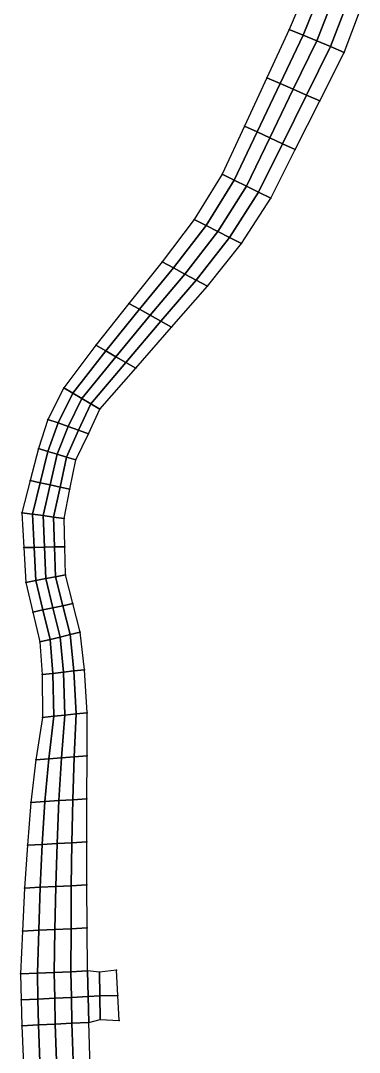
# Model space of a CAD drawing. Extents: x 380707 to 407438, y 6452841 to 6483357.
# Drawn here: x 404553 to 404867, y 6471938 to 6472896 of the extents above; entities that cross this region are included whole.
import ezdxf

# ---------------------------------------------------------------- set-up
doc = ezdxf.new("R2010")
doc.units = 0
for name, color, linetype in [('MESH_BOUND', 25, 'CONTINUOUS'), ('MESH_ELEMS', 18, 'CONTINUOUS'), ('MESH_NDSTRNGS', 17, 'CONTINUOUS'), ('MESH_NODES', 18, 'CONTINUOUS')]:
    doc.layers.add(name, color=color, linetype=linetype)

msp = doc.modelspace()

# ---------------------------------------------------------------- linework, layer by layer
at = {"layer": 'MESH_BOUND', "color": 25}
for points in [[(404817.451, 6472923.65, -0.143), (404802.508, 6472887.87, -0.637)], [(404853.502, 6472866.46, 1.449), (404867.497, 6472904.05, 1.36)], [(404802.508, 6472887.87, -0.637), (404781.748, 6472843, -0.791)], [(404830.76, 6472821.35, 0.709), (404853.502, 6472866.46, 1.449)], [(404781.748, 6472843, -0.791), (404760.988, 6472798.12, -0.638)], [(404808.019, 6472776.24, 0.033), (404830.76, 6472821.35, 0.709)], [(404760.988, 6472798.12, -0.638), (404740.227, 6472753.25, -0.619)], [(404785.28, 6472731.12, 0.138), (404808.019, 6472776.24, 0.033)], [(404740.227, 6472753.25, -0.619), (404714.328, 6472711.44, -0.639)], [(404758.085, 6472688.87, 0.415), (404785.28, 6472731.12, 0.138)], [(404714.328, 6472711.44, -0.639), (404684.585, 6472671.95, -0.564)], [(404726.552, 6472649.4, 0.183), (404758.085, 6472688.87, 0.415)], [(404684.585, 6472671.95, -0.564), (404653.572, 6472633.44, -1.097)], [(404693.286, 6472611.38, -0.215), (404726.552, 6472649.4, 0.183)], [(404653.572, 6472633.44, -1.097), (404623.121, 6472594.49, -2.31)], [(404660.028, 6472573.35, 1.198), (404693.286, 6472611.38, -0.215)], [(404623.121, 6472594.49, -2.31), (404593.5, 6472554.9, -1.558)], [(404626.8, 6472535.3, 1.228), (404660.028, 6472573.35, 1.198)], [(404593.5, 6472554.9, -1.558), (404578.656, 6472525.69, -1.091)], [(404616.2, 6472512.3, 1.763), (404626.8, 6472535.3, 1.228)], [(404578.656, 6472525.69, -1.091), (404569.784, 6472498.66, -1.468)], [(404604.506, 6472488.07, 1.409), (404616.2, 6472512.3, 1.763)], [(404569.784, 6472498.66, -1.468), (404562.144, 6472468.85, -1.094)], [(404599.039, 6472460.85, 1.252), (404604.506, 6472488.07, 1.409)], [(404562.144, 6472468.85, -1.094), (404554.504, 6472439.04, -1.183)], [(404593.573, 6472433.62, 1.084), (404599.039, 6472460.85, 1.252)], [(404554.504, 6472439.04, -1.183), (404556.378, 6472406.69, -1.474)], [(404594.172, 6472407.44, 1.022), (404593.573, 6472433.62, 1.084)], [(404556.378, 6472406.69, -1.474), (404558.252, 6472374.34, 0.298)], [(404594.772, 6472381.26, -0.106), (404594.172, 6472407.44, 1.022)], [(404601.715, 6472354.67, 0.709), (404594.772, 6472381.26, -0.106)], [(404558.252, 6472374.34, 0.298), (404564.721, 6472346.7, -0.495)], [(404564.721, 6472346.7, -0.495), (404571.19, 6472319.06, -1.057)], [(404608.659, 6472328.07, 0.23), (404601.715, 6472354.67, 0.709)], [(404612.67, 6472293.15, 0.893), (404608.659, 6472328.07, 0.23)], [(404571.19, 6472319.06, -1.057), (404573.126, 6472288.74, -1.372)], [(404573.126, 6472288.74, -1.372), (404573.593, 6472249.02, -1.507)], [(404615.079, 6472253.28, 0.84), (404612.67, 6472293.15, 0.893)], [(404614.892, 6472213.33, 0.965), (404615.079, 6472253.28, 0.84)], [(404573.593, 6472249.02, -1.507), (404567.431, 6472209.6, -0.579)], [(404614.624, 6472173.37, 0.909), (404614.892, 6472213.33, 0.965)], [(404567.431, 6472209.6, -0.579), (404562.702, 6472170.01, -0.707)], [(404614.568, 6472133.42, 0.859), (404614.624, 6472173.37, 0.909)], [(404562.702, 6472170.01, -0.707), (404559.528, 6472130.23, -0.065)], [(404559.528, 6472130.23, -0.065), (404556.97, 6472090.42, -0.734)], [(404614.646, 6472093.47, 0.718), (404614.568, 6472133.42, 0.859)], [(404556.97, 6472090.42, -0.734), (404555.137, 6472050.57, -0.852)], [(404615.05, 6472053.51, 0.625), (404614.646, 6472093.47, 0.718)], [(404555.137, 6472050.57, -0.852), (404553.304, 6472010.71, 0.162)], [(404615.454, 6472013.56, 0.025), (404615.05, 6472053.51, 0.625)], [(404553.304, 6472010.71, 0.162), (404553.817, 6471986.63, 0.006)], [(404626.3, 6472012.5, 0.899), (404615.454, 6472013.56, 0.025)], [(404642.3, 6472014.1, 1.503), (404626.3, 6472012.5, 0.899)], [(404643.5, 6471990.85, 0.423), (404642.3, 6472014.1, 1.503)], [(404553.817, 6471986.63, 0.006), (404554.329, 6471962.54, -0.011)], [(404644.7, 6471967.6, 1.664), (404643.5, 6471990.85, 0.423)], [(404616.404, 6471965.8, 0.317), (404627.1, 6471968.4, 1.099)], [(404617.991, 6471913.3, 0.193), (404616.404, 6471965.8, 0.317)], [(404627.1, 6471968.4, 1.099), (404644.7, 6471967.6, 1.664)], [(404554.329, 6471962.54, -0.011), (404556.452, 6471912.21, -0.399)]]:
    msp.add_polyline3d(points, dxfattribs=at)
at = {"layer": 'MESH_ELEMS', "color": 178}
for points in [[(404802.508, 6472887.87, -0.637), (404815.256, 6472882.52, -2.396), (404829.903, 6472918.56, -1.959), (404817.451, 6472923.65, -0.143)], [(404815.256, 6472882.52, -2.396), (404828.005, 6472877.17, -2.366), (404842.433, 6472913.72, -2.049), (404829.903, 6472918.56, -1.959)], [(404828.005, 6472877.17, -2.366), (404840.753, 6472871.81, -1.051), (404854.965, 6472908.88, -0.833), (404842.433, 6472913.72, -2.049)], [(404840.753, 6472871.81, -1.051), (404853.502, 6472866.46, 1.449), (404867.497, 6472904.05, 1.36), (404854.965, 6472908.88, -0.833)], [(404781.748, 6472843, -0.791), (404794.001, 6472837.58, -2.211), (404815.256, 6472882.52, -2.396), (404802.508, 6472887.87, -0.637)], [(404794.001, 6472837.58, -2.211), (404806.254, 6472832.17, -2.525), (404828.005, 6472877.17, -2.366), (404815.256, 6472882.52, -2.396)], [(404806.254, 6472832.17, -2.525), (404818.507, 6472826.76, -1.689), (404840.753, 6472871.81, -1.051), (404828.005, 6472877.17, -2.366)], [(404818.507, 6472826.76, -1.689), (404830.76, 6472821.35, 0.709), (404853.502, 6472866.46, 1.449), (404840.753, 6472871.81, -1.051)], [(404760.988, 6472798.12, -0.638), (404772.746, 6472792.65, -2.337), (404794.001, 6472837.58, -2.211), (404781.748, 6472843, -0.791)], [(404772.746, 6472792.65, -2.337), (404784.504, 6472787.18, -2.337), (404806.254, 6472832.17, -2.525), (404794.001, 6472837.58, -2.211)], [(404784.504, 6472787.18, -2.337), (404796.262, 6472781.71, -1.793), (404818.507, 6472826.76, -1.689), (404806.254, 6472832.17, -2.525)], [(404796.262, 6472781.71, -1.793), (404808.019, 6472776.24, 0.033), (404830.76, 6472821.35, 0.709), (404818.507, 6472826.76, -1.689)], [(404740.227, 6472753.25, -0.619), (404751.49, 6472747.72, -2.268), (404772.746, 6472792.65, -2.337), (404760.988, 6472798.12, -0.638)], [(404751.49, 6472747.72, -2.268), (404762.754, 6472742.18, -2.414), (404784.504, 6472787.18, -2.337), (404772.746, 6472792.65, -2.337)], [(404762.754, 6472742.18, -2.414), (404774.017, 6472736.65, -1.771), (404796.262, 6472781.71, -1.793), (404784.504, 6472787.18, -2.337)], [(404774.017, 6472736.65, -1.771), (404785.28, 6472731.12, 0.138), (404808.019, 6472776.24, 0.033), (404796.262, 6472781.71, -1.793)], [(404714.328, 6472711.44, -0.639), (404725.267, 6472705.8, -2.167), (404751.49, 6472747.72, -2.268), (404740.227, 6472753.25, -0.619)], [(404725.267, 6472705.8, -2.167), (404736.206, 6472700.15, -2.473), (404762.754, 6472742.18, -2.414), (404751.49, 6472747.72, -2.268)], [(404736.206, 6472700.15, -2.473), (404747.145, 6472694.51, -1.876), (404774.017, 6472736.65, -1.771), (404762.754, 6472742.18, -2.414)], [(404747.145, 6472694.51, -1.876), (404758.085, 6472688.87, 0.415), (404785.28, 6472731.12, 0.138), (404774.017, 6472736.65, -1.771)], [(404684.585, 6472671.95, -0.564), (404695.077, 6472666.31, -2.148), (404725.267, 6472705.8, -2.167), (404714.328, 6472711.44, -0.639)], [(404695.077, 6472666.31, -2.148), (404705.569, 6472660.67, -2.675), (404736.206, 6472700.15, -2.473), (404725.267, 6472705.8, -2.167)], [(404705.569, 6472660.67, -2.675), (404716.06, 6472655.03, -1.926), (404747.145, 6472694.51, -1.876), (404736.206, 6472700.15, -2.473)], [(404716.06, 6472655.03, -1.926), (404726.552, 6472649.4, 0.183), (404758.085, 6472688.87, 0.415), (404747.145, 6472694.51, -1.876)], [(404653.572, 6472633.44, -1.097), (404663.5, 6472627.92, -2.302), (404695.077, 6472666.31, -2.148), (404684.585, 6472671.95, -0.564)], [(404663.5, 6472627.92, -2.302), (404673.429, 6472622.41, -2.798), (404705.569, 6472660.67, -2.675), (404695.077, 6472666.31, -2.148)], [(404673.429, 6472622.41, -2.798), (404683.358, 6472616.9, -1.999), (404716.06, 6472655.03, -1.926), (404705.569, 6472660.67, -2.675)], [(404683.358, 6472616.9, -1.999), (404693.286, 6472611.38, -0.215), (404726.552, 6472649.4, 0.183), (404716.06, 6472655.03, -1.926)], [(404623.121, 6472594.49, -2.31), (404632.348, 6472589.2, -3.029), (404663.5, 6472627.92, -2.302), (404653.572, 6472633.44, -1.097)], [(404632.348, 6472589.2, -3.029), (404641.574, 6472583.92, -2.811), (404673.429, 6472622.41, -2.798), (404663.5, 6472627.92, -2.302)], [(404641.574, 6472583.92, -2.811), (404650.801, 6472578.64, -0.641), (404683.358, 6472616.9, -1.999), (404673.429, 6472622.41, -2.798)], [(404650.801, 6472578.64, -0.641), (404660.028, 6472573.35, 1.198), (404693.286, 6472611.38, -0.215), (404683.358, 6472616.9, -1.999)], [(404593.5, 6472554.9, -1.558), (404601.825, 6472550, -2.989), (404632.348, 6472589.2, -3.029), (404623.121, 6472594.49, -2.31)], [(404601.825, 6472550, -2.989), (404610.15, 6472545.1, -2.713), (404641.574, 6472583.92, -2.811), (404632.348, 6472589.2, -3.029)], [(404610.15, 6472545.1, -2.713), (404618.475, 6472540.2, -0.568), (404650.801, 6472578.64, -0.641), (404641.574, 6472583.92, -2.811)], [(404618.475, 6472540.2, -0.568), (404626.8, 6472535.3, 1.228), (404660.028, 6472573.35, 1.198), (404650.801, 6472578.64, -0.641)], [(404578.656, 6472525.69, -1.091), (404588.042, 6472522.34, -3.206), (404601.825, 6472550, -2.989), (404593.5, 6472554.9, -1.558)], [(404588.042, 6472522.34, -3.206), (404597.428, 6472518.99, -2.649), (404610.15, 6472545.1, -2.713), (404601.825, 6472550, -2.989)], [(404597.428, 6472518.99, -2.649), (404606.814, 6472515.65, -0.565), (404618.475, 6472540.2, -0.568), (404610.15, 6472545.1, -2.713)], [(404606.814, 6472515.65, -0.565), (404616.2, 6472512.3, 1.763), (404626.8, 6472535.3, 1.228), (404618.475, 6472540.2, -0.568)], [(404569.784, 6472498.66, -1.468), (404578.465, 6472496.01, -3.008), (404588.042, 6472522.34, -3.206), (404578.656, 6472525.69, -1.091)], [(404578.465, 6472496.01, -3.008), (404587.145, 6472493.37, -2.775), (404597.428, 6472518.99, -2.649), (404588.042, 6472522.34, -3.206)], [(404587.145, 6472493.37, -2.775), (404595.825, 6472490.72, -0.757), (404606.814, 6472515.65, -0.565), (404597.428, 6472518.99, -2.649)], [(404595.825, 6472490.72, -0.757), (404604.506, 6472488.07, 1.409), (404616.2, 6472512.3, 1.763), (404606.814, 6472515.65, -0.565)], [(404562.144, 6472468.85, -1.094), (404571.368, 6472466.85, -2.944), (404578.465, 6472496.01, -3.008), (404569.784, 6472498.66, -1.468)], [(404571.368, 6472466.85, -2.944), (404580.591, 6472464.85, -2.674), (404587.145, 6472493.37, -2.775), (404578.465, 6472496.01, -3.008)], [(404580.591, 6472464.85, -2.674), (404589.815, 6472462.85, -0.61), (404595.825, 6472490.72, -0.757), (404587.145, 6472493.37, -2.775)], [(404589.815, 6472462.85, -0.61), (404599.039, 6472460.85, 1.252), (404604.506, 6472488.07, 1.409), (404595.825, 6472490.72, -0.757)], [(404554.504, 6472439.04, -1.183), (404564.271, 6472437.68, -2.933), (404571.368, 6472466.85, -2.944), (404562.144, 6472468.85, -1.094)], [(404564.271, 6472437.68, -2.933), (404574.039, 6472436.33, -2.725), (404580.591, 6472464.85, -2.674), (404571.368, 6472466.85, -2.944)], [(404574.039, 6472436.33, -2.725), (404583.806, 6472434.98, -1.093), (404589.815, 6472462.85, -0.61), (404580.591, 6472464.85, -2.674)], [(404583.806, 6472434.98, -1.093), (404593.573, 6472433.62, 1.084), (404599.039, 6472460.85, 1.252), (404589.815, 6472462.85, -0.61)], [(404556.378, 6472406.69, -1.474), (404565.827, 6472406.88, -3.094), (404564.271, 6472437.68, -2.933), (404554.504, 6472439.04, -1.183)], [(404565.827, 6472406.88, -3.094), (404575.275, 6472407.07, -2.792), (404574.039, 6472436.33, -2.725), (404564.271, 6472437.68, -2.933)], [(404575.275, 6472407.07, -2.792), (404584.724, 6472407.25, -0.934), (404583.806, 6472434.98, -1.093), (404574.039, 6472436.33, -2.725)], [(404584.724, 6472407.25, -0.934), (404594.172, 6472407.44, 1.022), (404593.573, 6472433.62, 1.084), (404583.806, 6472434.98, -1.093)], [(404558.252, 6472374.34, 0.298), (404567.382, 6472376.07, -2.726), (404565.827, 6472406.88, -3.094), (404556.378, 6472406.69, -1.474)], [(404567.382, 6472376.07, -2.726), (404576.512, 6472377.8, -3.584), (404575.275, 6472407.07, -2.792), (404565.827, 6472406.88, -3.094)], [(404576.512, 6472377.8, -3.584), (404585.642, 6472379.53, -2.111), (404584.724, 6472407.25, -0.934), (404575.275, 6472407.07, -2.792)], [(404585.642, 6472379.53, -2.111), (404594.772, 6472381.26, -0.106), (404594.172, 6472407.44, 1.022), (404584.724, 6472407.25, -0.934)], [(404564.721, 6472346.7, -0.495), (404573.97, 6472348.69, -3.176), (404567.382, 6472376.07, -2.726), (404558.252, 6472374.34, 0.298)], [(404573.97, 6472348.69, -3.176), (404583.218, 6472350.69, -3.311), (404576.512, 6472377.8, -3.584), (404567.382, 6472376.07, -2.726)], [(404583.218, 6472350.69, -3.311), (404592.467, 6472352.68, -1.655), (404585.642, 6472379.53, -2.111), (404576.512, 6472377.8, -3.584)], [(404592.467, 6472352.68, -1.655), (404601.715, 6472354.67, 0.709), (404594.772, 6472381.26, -0.106), (404585.642, 6472379.53, -2.111)], [(404571.19, 6472319.06, -1.057), (404580.557, 6472321.31, -3.318), (404573.97, 6472348.69, -3.176), (404564.721, 6472346.7, -0.495)], [(404580.557, 6472321.31, -3.318), (404589.924, 6472323.56, -3.339), (404583.218, 6472350.69, -3.311), (404573.97, 6472348.69, -3.176)], [(404589.924, 6472323.56, -3.339), (404599.292, 6472325.82, -1.725), (404592.467, 6472352.68, -1.655), (404583.218, 6472350.69, -3.311)], [(404599.292, 6472325.82, -1.725), (404608.659, 6472328.07, 0.23), (404601.715, 6472354.67, 0.709), (404592.467, 6472352.68, -1.655)], [(404602.784, 6472292.05, -2.231), (404612.67, 6472293.15, 0.893), (404608.659, 6472328.07, 0.23), (404599.292, 6472325.82, -1.725)], [(404573.126, 6472288.74, -1.372), (404583.012, 6472289.84, -3.436), (404580.557, 6472321.31, -3.318), (404571.19, 6472319.06, -1.057)], [(404583.012, 6472289.84, -3.436), (404592.898, 6472290.95, -3.823), (404589.924, 6472323.56, -3.339), (404580.557, 6472321.31, -3.318)], [(404592.898, 6472290.95, -3.823), (404602.784, 6472292.05, -2.231), (404599.292, 6472325.82, -1.725), (404589.924, 6472323.56, -3.339)], [(404573.593, 6472249.02, -1.507), (404583.964, 6472250.08, -3.055), (404583.012, 6472289.84, -3.436), (404573.126, 6472288.74, -1.372)], [(404583.964, 6472250.08, -3.055), (404594.336, 6472251.15, -3.328), (404592.898, 6472290.95, -3.823), (404583.012, 6472289.84, -3.436)], [(404594.336, 6472251.15, -3.328), (404604.708, 6472252.22, -1.675), (404602.784, 6472292.05, -2.231), (404592.898, 6472290.95, -3.823)], [(404604.708, 6472252.22, -1.675), (404615.079, 6472253.28, 0.84), (404612.67, 6472293.15, 0.893), (404602.784, 6472292.05, -2.231)], [(404567.431, 6472209.6, -0.579), (404579.296, 6472210.53, -2.411), (404583.964, 6472250.08, -3.055), (404573.593, 6472249.02, -1.507)], [(404579.296, 6472210.53, -2.411), (404591.162, 6472211.46, -3.1), (404594.336, 6472251.15, -3.328), (404583.964, 6472250.08, -3.055)], [(404591.162, 6472211.46, -3.1), (404603.027, 6472212.4, -1.688), (404604.708, 6472252.22, -1.675), (404594.336, 6472251.15, -3.328)], [(404603.027, 6472212.4, -1.688), (404614.892, 6472213.33, 0.965), (404615.079, 6472253.28, 0.84), (404604.708, 6472252.22, -1.675)], [(404588.663, 6472171.69, -2.516), (404601.643, 6472172.53, -1.654), (404603.027, 6472212.4, -1.688), (404591.162, 6472211.46, -3.1)], [(404601.643, 6472172.53, -1.654), (404614.624, 6472173.37, 0.909), (404614.892, 6472213.33, 0.965), (404603.027, 6472212.4, -1.688)], [(404562.702, 6472170.01, -0.707), (404575.683, 6472170.85, -2.157), (404579.296, 6472210.53, -2.411), (404567.431, 6472209.6, -0.579)], [(404575.683, 6472170.85, -2.157), (404588.663, 6472171.69, -2.516), (404591.162, 6472211.46, -3.1), (404579.296, 6472210.53, -2.411)], [(404600.808, 6472132.62, -1.596), (404614.568, 6472133.42, 0.859), (404614.624, 6472173.37, 0.909), (404601.643, 6472172.53, -1.654)], [(404559.528, 6472130.23, -0.065), (404573.288, 6472131.03, -1.81), (404575.683, 6472170.85, -2.157), (404562.702, 6472170.01, -0.707)], [(404573.288, 6472131.03, -1.81), (404587.048, 6472131.83, -2.303), (404588.663, 6472171.69, -2.516), (404575.683, 6472170.85, -2.157)], [(404587.048, 6472131.83, -2.303), (404600.808, 6472132.62, -1.596), (404601.643, 6472172.53, -1.654), (404588.663, 6472171.69, -2.516)], [(404556.97, 6472090.42, -0.734), (404571.389, 6472091.18, -2.226), (404573.288, 6472131.03, -1.81), (404559.528, 6472130.23, -0.065)], [(404571.389, 6472091.18, -2.226), (404585.808, 6472091.94, -2.38), (404587.048, 6472131.83, -2.303), (404573.288, 6472131.03, -1.81)], [(404585.808, 6472091.94, -2.38), (404600.227, 6472092.7, -1.576), (404600.808, 6472132.62, -1.596), (404587.048, 6472131.83, -2.303)], [(404600.227, 6472092.7, -1.576), (404614.646, 6472093.47, 0.718), (404614.568, 6472133.42, 0.859), (404600.808, 6472132.62, -1.596)], [(404555.137, 6472050.57, -0.852), (404570.116, 6472051.3, -2.331), (404571.389, 6472091.18, -2.226), (404556.97, 6472090.42, -0.734)], [(404570.116, 6472051.3, -2.331), (404585.094, 6472052.04, -2.488), (404585.808, 6472091.94, -2.38), (404571.389, 6472091.18, -2.226)], [(404585.094, 6472052.04, -2.488), (404600.072, 6472052.78, -1.602), (404600.227, 6472092.7, -1.576), (404585.808, 6472091.94, -2.38)], [(404600.072, 6472052.78, -1.602), (404615.05, 6472053.51, 0.625), (404614.646, 6472093.47, 0.718), (404600.227, 6472092.7, -1.576)], [(404553.304, 6472010.71, 0.162), (404568.841, 6472011.42, -1.816), (404570.116, 6472051.3, -2.331), (404555.137, 6472050.57, -0.852)], [(404568.841, 6472011.42, -1.816), (404584.379, 6472012.13, -2.22), (404585.094, 6472052.04, -2.488), (404570.116, 6472051.3, -2.331)], [(404584.379, 6472012.13, -2.22), (404599.917, 6472012.85, -1.753), (404600.072, 6472052.78, -1.602), (404585.094, 6472052.04, -2.488)], [(404599.917, 6472012.85, -1.753), (404615.454, 6472013.56, 0.025), (404615.05, 6472053.51, 0.625), (404600.072, 6472052.78, -1.602)], [(404553.817, 6471986.63, 0.006), (404569.345, 6471987.39, -1.984), (404568.841, 6472011.42, -1.816), (404553.304, 6472010.71, 0.162)], [(404569.345, 6471987.39, -1.984), (404584.873, 6471988.15, -2.199), (404584.379, 6472012.13, -2.22), (404568.841, 6472011.42, -1.816)], [(404584.873, 6471988.15, -2.199), (404600.401, 6471988.92, -1.801), (404599.917, 6472012.85, -1.753), (404584.379, 6472012.13, -2.22)], [(404600.401, 6471988.92, -1.801), (404615.929, 6471989.68, -0.674), (404615.454, 6472013.56, 0.025), (404599.917, 6472012.85, -1.753)], [(404615.929, 6471989.68, -0.674), (404626.7, 6471990.45, -0.113), (404626.3, 6472012.5, 0.899), (404615.454, 6472013.56, 0.025)], [(404643.5, 6471990.85, 0.423), (404642.3, 6472014.1, 1.503), (404626.3, 6472012.5, 0.899), (404626.7, 6471990.45, -0.113)], [(404554.329, 6471962.54, -0.011), (404569.848, 6471963.36, -2.024), (404569.345, 6471987.39, -1.984), (404553.817, 6471986.63, 0.006)], [(404569.848, 6471963.36, -2.024), (404585.367, 6471964.17, -2.349), (404584.873, 6471988.15, -2.199), (404569.345, 6471987.39, -1.984)], [(404585.367, 6471964.17, -2.349), (404600.885, 6471964.98, -1.776), (404600.401, 6471988.92, -1.801), (404584.873, 6471988.15, -2.199)], [(404600.885, 6471964.98, -1.776), (404616.404, 6471965.8, 0.317), (404615.929, 6471989.68, -0.674), (404600.401, 6471988.92, -1.801)], [(404615.929, 6471989.68, -0.674), (404616.404, 6471965.8, 0.317), (404627.1, 6471968.4, 1.099), (404626.7, 6471990.45, -0.113)], [(404627.1, 6471968.4, 1.099), (404644.7, 6471967.6, 1.664), (404643.5, 6471990.85, 0.423), (404626.7, 6471990.45, -0.113)], [(404556.452, 6471912.21, -0.399), (404571.837, 6471912.48, -2.124), (404569.848, 6471963.36, -2.024), (404554.329, 6471962.54, -0.011)], [(404571.837, 6471912.48, -2.124), (404587.221, 6471912.76, -2.221), (404585.367, 6471964.17, -2.349), (404569.848, 6471963.36, -2.024)], [(404587.221, 6471912.76, -2.221), (404602.606, 6471913.03, -1.624), (404600.885, 6471964.98, -1.776), (404585.367, 6471964.17, -2.349)], [(404602.606, 6471913.03, -1.624), (404617.991, 6471913.3, 0.193), (404616.404, 6471965.8, 0.317), (404600.885, 6471964.98, -1.776)]]:
    msp.add_3dface(points, dxfattribs=at)
at = {"layer": 'MESH_NDSTRNGS', "color": 17}
for points in [[(404740.227, 6472753.25, -0.619), (404751.49, 6472747.72, -2.268)], [(404751.49, 6472747.72, -2.268), (404762.754, 6472742.18, -2.414)], [(404762.754, 6472742.18, -2.414), (404774.017, 6472736.65, -1.771)], [(404774.017, 6472736.65, -1.771), (404785.28, 6472731.12, 0.138)], [(404558.252, 6472374.34, 0.298), (404567.382, 6472376.07, -2.726)], [(404567.382, 6472376.07, -2.726), (404576.512, 6472377.8, -3.584)], [(404576.512, 6472377.8, -3.584), (404585.642, 6472379.53, -2.111)], [(404585.642, 6472379.53, -2.111), (404594.772, 6472381.26, -0.106)], [(404573.593, 6472249.02, -1.507), (404583.964, 6472250.08, -3.055)], [(404583.964, 6472250.08, -3.055), (404594.336, 6472251.15, -3.328)], [(404594.336, 6472251.15, -3.328), (404604.708, 6472252.22, -1.675)], [(404604.708, 6472252.22, -1.675), (404615.079, 6472253.28, 0.84)]]:
    msp.add_polyline3d(points, dxfattribs=at)
for p in [(404740.227, 6472753.25, -0.619), (404751.49, 6472747.72, -2.268), (404762.754, 6472742.18, -2.414), (404774.017, 6472736.65, -1.771), (404785.28, 6472731.12, 0.138), (404567.382, 6472376.07, -2.726), (404576.512, 6472377.8, -3.584), (404585.642, 6472379.53, -2.111), (404594.772, 6472381.26, -0.106), (404558.252, 6472374.34, 0.298), (404583.964, 6472250.08, -3.055), (404594.336, 6472251.15, -3.328), (404604.708, 6472252.22, -1.675), (404615.079, 6472253.28, 0.84), (404573.593, 6472249.02, -1.507)]:
    msp.add_point(p, dxfattribs=at)
at = {"layer": 'MESH_NODES', "color": 18}
for p in [(404802.508, 6472887.87, -0.637), (404815.256, 6472882.52, -2.396), (404828.005, 6472877.17, -2.366), (404840.753, 6472871.81, -1.051), (404853.502, 6472866.46, 1.449), (404781.748, 6472843, -0.791), (404794.001, 6472837.58, -2.211), (404806.254, 6472832.17, -2.525), (404818.507, 6472826.76, -1.689), (404830.76, 6472821.35, 0.709), (404760.988, 6472798.12, -0.638), (404772.746, 6472792.65, -2.337), (404784.504, 6472787.18, -2.337), (404796.262, 6472781.71, -1.793), (404808.019, 6472776.24, 0.033), (404740.227, 6472753.25, -0.619), (404751.49, 6472747.72, -2.268), (404762.754, 6472742.18, -2.414), (404774.017, 6472736.65, -1.771), (404785.28, 6472731.12, 0.138), (404714.328, 6472711.44, -0.639), (404725.267, 6472705.8, -2.167), (404736.206, 6472700.15, -2.473), (404747.145, 6472694.51, -1.876), (404758.085, 6472688.87, 0.415), (404684.585, 6472671.95, -0.564), (404695.077, 6472666.31, -2.148), (404705.569, 6472660.67, -2.675), (404716.06, 6472655.03, -1.926), (404726.552, 6472649.4, 0.183), (404653.572, 6472633.44, -1.097), (404663.5, 6472627.92, -2.302), (404673.429, 6472622.41, -2.798), (404683.358, 6472616.9, -1.999), (404693.286, 6472611.38, -0.215), (404623.121, 6472594.49, -2.31), (404632.348, 6472589.2, -3.029), (404641.574, 6472583.92, -2.811), (404650.801, 6472578.64, -0.641), (404660.028, 6472573.35, 1.198), (404593.5, 6472554.9, -1.558), (404601.825, 6472550, -2.989), (404610.15, 6472545.1, -2.713), (404618.475, 6472540.2, -0.568), (404626.8, 6472535.3, 1.228), (404578.656, 6472525.69, -1.091), (404588.042, 6472522.34, -3.206), (404597.428, 6472518.99, -2.649), (404606.814, 6472515.65, -0.565), (404616.2, 6472512.3, 1.763), (404569.784, 6472498.66, -1.468), (404578.465, 6472496.01, -3.008), (404587.145, 6472493.37, -2.775), (404595.825, 6472490.72, -0.757), (404604.506, 6472488.07, 1.409), (404562.144, 6472468.85, -1.094), (404571.368, 6472466.85, -2.944), (404580.591, 6472464.85, -2.674), (404589.815, 6472462.85, -0.61), (404599.039, 6472460.85, 1.252), (404554.504, 6472439.04, -1.183), (404564.271, 6472437.68, -2.933), (404574.039, 6472436.33, -2.725), (404583.806, 6472434.98, -1.093), (404593.573, 6472433.62, 1.084), (404556.378, 6472406.69, -1.474), (404565.827, 6472406.88, -3.094), (404575.275, 6472407.07, -2.792), (404584.724, 6472407.25, -0.934), (404594.172, 6472407.44, 1.022), (404567.382, 6472376.07, -2.726), (404576.512, 6472377.8, -3.584), (404585.642, 6472379.53, -2.111), (404594.772, 6472381.26, -0.106), (404558.252, 6472374.34, 0.298), (404564.721, 6472346.7, -0.495), (404573.97, 6472348.69, -3.176), (404583.218, 6472350.69, -3.311), (404592.467, 6472352.68, -1.655), (404601.715, 6472354.67, 0.709), (404608.659, 6472328.07, 0.23), (404571.19, 6472319.06, -1.057), (404580.557, 6472321.31, -3.318), (404589.924, 6472323.56, -3.339), (404599.292, 6472325.82, -1.725), (404573.126, 6472288.74, -1.372), (404583.012, 6472289.84, -3.436), (404592.898, 6472290.95, -3.823), (404602.784, 6472292.05, -2.231), (404612.67, 6472293.15, 0.893), (404583.964, 6472250.08, -3.055), (404594.336, 6472251.15, -3.328), (404604.708, 6472252.22, -1.675), (404615.079, 6472253.28, 0.84), (404573.593, 6472249.02, -1.507), (404603.027, 6472212.4, -1.688), (404614.892, 6472213.33, 0.965), (404567.431, 6472209.6, -0.579), (404579.296, 6472210.53, -2.411), (404591.162, 6472211.46, -3.1), (404614.624, 6472173.37, 0.909), (404562.702, 6472170.01, -0.707), (404575.683, 6472170.85, -2.157), (404588.663, 6472171.69, -2.516), (404601.643, 6472172.53, -1.654), (404559.528, 6472130.23, -0.065), (404573.288, 6472131.03, -1.81), (404587.048, 6472131.83, -2.303), (404600.808, 6472132.62, -1.596), (404614.568, 6472133.42, 0.859), (404556.97, 6472090.42, -0.734), (404571.389, 6472091.18, -2.226), (404585.808, 6472091.94, -2.38), (404600.227, 6472092.7, -1.576), (404614.646, 6472093.47, 0.718), (404555.137, 6472050.57, -0.852), (404570.116, 6472051.3, -2.331), (404585.094, 6472052.04, -2.488), (404600.072, 6472052.78, -1.602), (404615.05, 6472053.51, 0.625), (404553.304, 6472010.71, 0.162), (404568.841, 6472011.42, -1.816), (404584.379, 6472012.13, -2.22), (404599.917, 6472012.85, -1.753), (404615.454, 6472013.56, 0.025), (404626.3, 6472012.5, 0.899), (404642.3, 6472014.1, 1.503), (404553.817, 6471986.63, 0.006), (404569.345, 6471987.39, -1.984), (404584.873, 6471988.15, -2.199), (404600.401, 6471988.92, -1.801), (404615.929, 6471989.68, -0.674), (404626.7, 6471990.45, -0.113), (404643.5, 6471990.85, 0.423), (404569.848, 6471963.36, -2.024), (404585.367, 6471964.17, -2.349), (404600.885, 6471964.98, -1.776), (404616.404, 6471965.8, 0.317), (404627.1, 6471968.4, 1.099), (404644.7, 6471967.6, 1.664), (404554.329, 6471962.54, -0.011)]:
    msp.add_point(p, dxfattribs=at)

doc.saveas('drawing.dxf')
